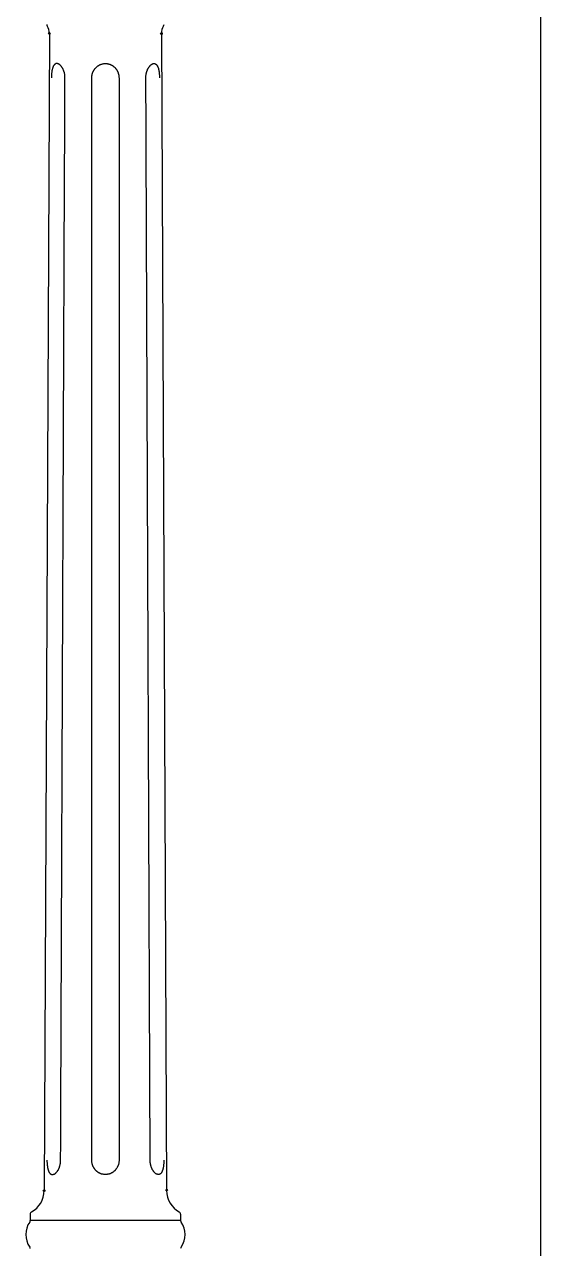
# Model space of a CAD drawing. Extents: x 0 to 84, y 1 to 469.
# Drawn here: x 15.6 to 69.6, y 117.7 to 245.9 of the extents above; entities that cross this region are included whole.
import ezdxf

# ---------------------------------------------------------------- set-up
doc = ezdxf.new("R2010")
doc.units = 0
doc.layers.add('LIVELLO_1', color=160, linetype='Continuous')

# ---------------------------------------------------------------- blocks, each defined once
blk = doc.blocks.new('AI9-BLK1')
at = {"layer": 'LIVELLO_1', "color": 7}
for p, q in [((28.08, 23.81), (28.08, -212.77)), ((-23.33, 10.22), (-23.88, -110.96)), ((-11.6, 10.22), (-11.06, -110.96)), ((-25.34, -113.44), (-25.34, -114.09)), ((-9.59, -113.44), (-9.59, -114.09)), ((-9.59, -114.09), (-25.34, -114.09))]:
    blk.add_line(p, q, dxfattribs=at)
blk.add_circle((-11.06, -110.9), 0.0847, dxfattribs=at)
for centre, major_axis, ratio in [((-23.33, 10.23), (0.0012, -0.0853), 0.98778), ((-11.6, 10.22), (0.0847, 0), 0.979709), ((-23.88, -110.96), (-0.0023, -0.0875), 0.975049)]:
    blk.add_ellipse(centre, major_axis=major_axis, ratio=ratio, dxfattribs=at)
for points in [[(-23.6, 11.17), (-23.6, 11.12), (-23.59, 11.07), (-23.56, 11.02)], [(-23.33, 10.22), (-23.33, 10.51), (-23.4, 10.78), (-23.56, 11.02)], [(-11.37, 11.02), (-11.53, 10.78), (-11.6, 10.51), (-11.6, 10.22)], [(-11.37, 11.02), (-11.34, 11.07), (-11.33, 11.12), (-11.33, 11.17)], [(-25.2, -113.19), (-24.39, -112.74), (-23.88, -111.89), (-23.88, -110.96)], [(-11.06, -110.96), (-11.05, -111.89), (-10.54, -112.74), (-9.73, -113.19)], [(-25.2, -113.19), (-25.29, -113.25), (-25.34, -113.34), (-25.34, -113.44)], [(-9.59, -113.44), (-9.59, -113.34), (-9.64, -113.25), (-9.73, -113.19)], [(-25.39, -114.25), (-25.94, -115.03), (-25.94, -116.07), (-25.39, -116.87)], [(-25.39, -114.25), (-25.36, -114.2), (-25.34, -114.15), (-25.34, -114.09)], [(-9.59, -114.09), (-9.59, -114.15), (-9.57, -114.2), (-9.54, -114.25)], [(-9.54, -116.87), (-8.99, -116.07), (-8.99, -115.03), (-9.54, -114.25)], [(-25.34, -117.02), (-25.34, -116.96), (-25.36, -116.91), (-25.39, -116.87)], [(-9.54, -116.87), (-9.57, -116.91), (-9.59, -116.96), (-9.59, -117.02)]]:
    blk.add_open_spline(points, degree=3, dxfattribs=at)
for points, knots in [([(-21.7, 5.58), (-21.7, 5.63), (-21.7, 5.69), (-21.7, 5.75), (-21.71, 5.8), (-21.71, 5.85), (-21.72, 5.9), (-21.73, 5.94), (-21.73, 5.98), (-21.74, 6.02), (-21.75, 6.05), (-21.76, 6.09), (-21.76, 6.13), (-21.77, 6.15), (-21.78, 6.18), (-21.79, 6.2), (-21.8, 6.23), (-21.8, 6.26), (-21.81, 6.28), (-21.82, 6.31), (-21.83, 6.33), (-21.84, 6.36), (-21.85, 6.39), (-21.86, 6.41), (-21.87, 6.44), (-21.88, 6.46), (-21.89, 6.49), (-21.9, 6.51), (-21.92, 6.53), (-21.93, 6.55), (-21.94, 6.58), (-21.95, 6.6), (-21.96, 6.62), (-21.98, 6.64), (-21.99, 6.66), (-22, 6.68), (-22.02, 6.7), (-22.03, 6.72), (-22.04, 6.74), (-22.06, 6.75), (-22.07, 6.77), (-22.08, 6.79), (-22.1, 6.8), (-22.11, 6.82), (-22.12, 6.84), (-22.14, 6.85), (-22.15, 6.87), (-22.16, 6.88), (-22.18, 6.89), (-22.19, 6.91), (-22.2, 6.92), (-22.21, 6.93), (-22.23, 6.94), (-22.24, 6.95), (-22.26, 6.96), (-22.27, 6.97), (-22.28, 6.98), (-22.3, 6.99), (-22.31, 7), (-22.32, 7.01), (-22.33, 7.01), (-22.35, 7.02), (-22.36, 7.03), (-22.37, 7.03), (-22.39, 7.04), (-22.39, 7.04), (-22.41, 7.05), (-22.42, 7.05), (-22.43, 7.06), (-22.45, 7.06), (-22.46, 7.07), (-22.47, 7.07), (-22.48, 7.07), (-22.49, 7.07), (-22.5, 7.07), (-22.52, 7.08), (-22.53, 7.08), (-22.54, 7.08), (-22.56, 7.08), (-22.56, 7.08), (-22.59, 7.08), (-22.59, 7.08), (-22.6, 7.08), (-22.61, 7.07), (-22.62, 7.07), (-22.64, 7.07), (-22.64, 7.07), (-22.66, 7.06), (-22.67, 7.06), (-22.68, 7.05), (-22.69, 7.05), (-22.7, 7.04), (-22.71, 7.04), (-22.72, 7.03), (-22.73, 7.03), (-22.74, 7.02), (-22.75, 7.01), (-22.76, 7.01), (-22.77, 7), (-22.78, 6.99), (-22.79, 6.98), (-22.8, 6.97), (-22.81, 6.96), (-22.82, 6.95), (-22.83, 6.94), (-22.84, 6.93), (-22.84, 6.92), (-22.85, 6.91), (-22.86, 6.9), (-22.87, 6.88), (-22.88, 6.87), (-22.89, 6.85), (-22.9, 6.84), (-22.9, 6.82), (-22.92, 6.8), (-22.92, 6.79), (-22.93, 6.77), (-22.94, 6.75), (-22.95, 6.73), (-22.96, 6.72), (-22.96, 6.7), (-22.97, 6.68), (-22.98, 6.66), (-22.98, 6.64), (-22.99, 6.62), (-23, 6.6), (-23.01, 6.58), (-23.01, 6.55), (-23.02, 6.53), (-23.02, 6.51), (-23.03, 6.48), (-23.03, 6.46), (-23.04, 6.44), (-23.05, 6.41), (-23.05, 6.38), (-23.06, 6.36), (-23.06, 6.33), (-23.06, 6.31), (-23.06, 6.28), (-23.07, 6.26), (-23.08, 6.23), (-23.08, 6.2), (-23.08, 6.18), (-23.09, 6.15), (-23.09, 6.13), (-23.09, 6.09), (-23.1, 6.05), (-23.1, 6.02), (-23.1, 5.97), (-23.11, 5.94), (-23.11, 5.9), (-23.11, 5.85), (-23.11, 5.8), (-23.12, 5.75), (-23.12, 5.69), (-23.12, 5.63), (-23.12, 5.58)], [0, 0, 0, 0, 1, 1, 1, 2, 2, 2, 3, 3, 3, 4, 4, 4, 5, 5, 5, 6, 6, 6, 7, 7, 7, 8, 8, 8, 9, 9, 9, 10, 10, 10, 11, 11, 11, 12, 12, 12, 13, 13, 13, 14, 14, 14, 15, 15, 15, 16, 16, 16, 17, 17, 17, 18, 18, 18, 19, 19, 19, 20, 20, 20, 21, 21, 21, 22, 22, 22, 23, 23, 23, 24, 24, 24, 25, 25, 25, 26, 26, 26, 27, 27, 27, 28, 28, 28, 29, 29, 29, 30, 30, 30, 31, 31, 31, 32, 32, 32, 33, 33, 33, 34, 34, 34, 35, 35, 35, 36, 36, 36, 37, 37, 37, 38, 38, 38, 39, 39, 39, 40, 40, 40, 41, 41, 41, 42, 42, 42, 43, 43, 43, 44, 44, 44, 45, 45, 45, 46, 46, 46, 47, 47, 47, 48, 48, 48, 49, 49, 49, 50, 50, 50, 51, 51, 51, 52, 52, 52, 52]), ([(-18.89, 5.58), (-18.89, 5.63), (-18.88, 5.69), (-18.88, 5.74), (-18.87, 5.78), (-18.87, 5.83), (-18.86, 5.88), (-18.85, 5.91), (-18.84, 5.95), (-18.84, 5.99), (-18.82, 6.02), (-18.81, 6.06), (-18.8, 6.09), (-18.79, 6.12), (-18.78, 6.14), (-18.78, 6.16), (-18.77, 6.19), (-18.76, 6.21), (-18.75, 6.24), (-18.73, 6.26), (-18.72, 6.29), (-18.71, 6.31), (-18.69, 6.33), (-18.68, 6.36), (-18.67, 6.38), (-18.65, 6.41), (-18.64, 6.43), (-18.62, 6.45), (-18.61, 6.47), (-18.59, 6.5), (-18.57, 6.52), (-18.56, 6.54), (-18.54, 6.56), (-18.52, 6.58), (-18.51, 6.6), (-18.49, 6.62), (-18.47, 6.65), (-18.45, 6.66), (-18.43, 6.68), (-18.41, 6.7), (-18.39, 6.72), (-18.37, 6.73), (-18.35, 6.75), (-18.33, 6.77), (-18.31, 6.78), (-18.29, 6.8), (-18.27, 6.82), (-18.25, 6.83), (-18.23, 6.84), (-18.21, 6.86), (-18.19, 6.87), (-18.17, 6.88), (-18.15, 6.9), (-18.13, 6.91), (-18.11, 6.92), (-18.09, 6.93), (-18.07, 6.94), (-18.05, 6.95), (-18.03, 6.96), (-18, 6.97), (-17.98, 6.97), (-17.96, 6.98), (-17.94, 6.99), (-17.92, 7), (-17.91, 7.01), (-17.88, 7.01), (-17.87, 7.02), (-17.84, 7.03), (-17.81, 7.03), (-17.78, 7.04), (-17.75, 7.05), (-17.73, 7.05), (-17.7, 7.06), (-17.66, 7.07), (-17.62, 7.07), (-17.59, 7.07), (-17.55, 7.08), (-17.51, 7.08), (-17.47, 7.08)], [0, 0, 0, 0, 1, 1, 1, 2, 2, 2, 3, 3, 3, 4, 4, 4, 5, 5, 5, 6, 6, 6, 7, 7, 7, 8, 8, 8, 9, 9, 9, 10, 10, 10, 11, 11, 11, 12, 12, 12, 13, 13, 13, 14, 14, 14, 15, 15, 15, 16, 16, 16, 17, 17, 17, 18, 18, 18, 19, 19, 19, 20, 20, 20, 21, 21, 21, 22, 22, 22, 23, 23, 23, 24, 24, 24, 25, 25, 25, 26, 26, 26, 26]), ([(-17.47, 7.08), (-17.43, 7.08), (-17.38, 7.08), (-17.34, 7.07), (-17.31, 7.07), (-17.27, 7.07), (-17.23, 7.06), (-17.2, 7.05), (-17.18, 7.05), (-17.15, 7.04), (-17.12, 7.03), (-17.1, 7.03), (-17.07, 7.02), (-17.05, 7.01), (-17.03, 7.01), (-17.01, 7), (-16.99, 6.99), (-16.97, 6.98), (-16.95, 6.97), (-16.93, 6.97), (-16.91, 6.96), (-16.89, 6.95), (-16.86, 6.94), (-16.84, 6.93), (-16.83, 6.92), (-16.8, 6.91), (-16.79, 6.9), (-16.76, 6.88), (-16.74, 6.87), (-16.72, 6.86), (-16.7, 6.84), (-16.68, 6.83), (-16.66, 6.82), (-16.64, 6.8), (-16.62, 6.79), (-16.6, 6.77), (-16.58, 6.75), (-16.56, 6.73), (-16.54, 6.72), (-16.52, 6.7), (-16.5, 6.68), (-16.48, 6.66), (-16.46, 6.65), (-16.44, 6.62), (-16.42, 6.6), (-16.41, 6.58), (-16.39, 6.56), (-16.37, 6.54), (-16.36, 6.52), (-16.34, 6.5), (-16.33, 6.48), (-16.31, 6.45), (-16.29, 6.43), (-16.28, 6.41), (-16.26, 6.38), (-16.25, 6.36), (-16.24, 6.33), (-16.22, 6.31), (-16.21, 6.29), (-16.2, 6.26), (-16.19, 6.24), (-16.17, 6.21), (-16.16, 6.19), (-16.15, 6.16), (-16.15, 6.14), (-16.14, 6.12), (-16.13, 6.09), (-16.12, 6.06), (-16.11, 6.02), (-16.1, 5.99), (-16.09, 5.95), (-16.08, 5.92), (-16.07, 5.88), (-16.06, 5.84), (-16.06, 5.78), (-16.05, 5.74), (-16.05, 5.69), (-16.04, 5.63), (-16.04, 5.58)], [0, 0, 0, 0, 1, 1, 1, 2, 2, 2, 3, 3, 3, 4, 4, 4, 5, 5, 5, 6, 6, 6, 7, 7, 7, 8, 8, 8, 9, 9, 9, 10, 10, 10, 11, 11, 11, 12, 12, 12, 13, 13, 13, 14, 14, 14, 15, 15, 15, 16, 16, 16, 17, 17, 17, 18, 18, 18, 19, 19, 19, 20, 20, 20, 21, 21, 21, 22, 22, 22, 23, 23, 23, 24, 24, 24, 25, 25, 25, 26, 26, 26, 26]), ([(-13.23, 5.58), (-13.23, 5.63), (-13.23, 5.69), (-13.23, 5.75), (-13.22, 5.8), (-13.22, 5.85), (-13.21, 5.9), (-13.21, 5.94), (-13.2, 5.98), (-13.19, 6.02), (-13.18, 6.05), (-13.17, 6.09), (-13.16, 6.13), (-13.16, 6.15), (-13.15, 6.18), (-13.14, 6.21), (-13.14, 6.23), (-13.13, 6.26), (-13.12, 6.28), (-13.11, 6.31), (-13.1, 6.33), (-13.09, 6.36), (-13.08, 6.39), (-13.07, 6.41), (-13.06, 6.44), (-13.05, 6.46), (-13.04, 6.49), (-13.03, 6.51), (-13.01, 6.53), (-13, 6.55), (-12.99, 6.58), (-12.98, 6.6), (-12.97, 6.62), (-12.95, 6.64), (-12.94, 6.66), (-12.93, 6.68), (-12.91, 6.7), (-12.9, 6.72), (-12.89, 6.74), (-12.87, 6.75), (-12.86, 6.77), (-12.85, 6.79), (-12.83, 6.8), (-12.82, 6.82), (-12.81, 6.84), (-12.8, 6.85), (-12.78, 6.87), (-12.77, 6.88), (-12.75, 6.89), (-12.74, 6.91), (-12.73, 6.92), (-12.72, 6.93), (-12.7, 6.94), (-12.69, 6.95), (-12.68, 6.96), (-12.66, 6.97), (-12.65, 6.98), (-12.64, 6.99), (-12.62, 7), (-12.61, 7.01), (-12.6, 7.01), (-12.59, 7.02), (-12.57, 7.03), (-12.56, 7.03), (-12.55, 7.03), (-12.53, 7.04), (-12.52, 7.05), (-12.51, 7.05), (-12.5, 7.06), (-12.49, 7.06), (-12.47, 7.07), (-12.46, 7.07), (-12.45, 7.07), (-12.44, 7.07), (-12.42, 7.07), (-12.41, 7.08), (-12.4, 7.08), (-12.39, 7.08), (-12.38, 7.08), (-12.38, 7.08), (-12.34, 7.08), (-12.34, 7.08), (-12.33, 7.08), (-12.32, 7.07), (-12.31, 7.07), (-12.3, 7.07), (-12.29, 7.07), (-12.27, 7.06), (-12.26, 7.06), (-12.26, 7.05), (-12.24, 7.05), (-12.23, 7.04), (-12.22, 7.04), (-12.21, 7.03), (-12.2, 7.03), (-12.19, 7.02), (-12.18, 7.01), (-12.17, 7.01), (-12.16, 7), (-12.15, 6.99), (-12.14, 6.98), (-12.13, 6.97), (-12.13, 6.96), (-12.11, 6.95), (-12.1, 6.94), (-12.09, 6.93), (-12.08, 6.92), (-12.08, 6.91), (-12.07, 6.89), (-12.05, 6.88), (-12.05, 6.87), (-12.04, 6.85), (-12.03, 6.84), (-12.02, 6.82), (-12.01, 6.8), (-12.01, 6.79), (-12, 6.77), (-11.99, 6.75), (-11.98, 6.73), (-11.97, 6.72), (-11.97, 6.7), (-11.96, 6.68), (-11.95, 6.66), (-11.95, 6.64), (-11.94, 6.62), (-11.93, 6.6), (-11.92, 6.58), (-11.92, 6.55), (-11.92, 6.53), (-11.91, 6.51), (-11.9, 6.48), (-11.89, 6.46), (-11.89, 6.43), (-11.88, 6.41), (-11.88, 6.38), (-11.87, 6.36), (-11.87, 6.33), (-11.87, 6.31), (-11.86, 6.28), (-11.86, 6.26), (-11.85, 6.23), (-11.85, 6.2), (-11.85, 6.18), (-11.84, 6.15), (-11.84, 6.12), (-11.84, 6.09), (-11.83, 6.05), (-11.83, 6.02), (-11.83, 5.97), (-11.83, 5.94), (-11.82, 5.9), (-11.82, 5.85), (-11.82, 5.8), (-11.81, 5.75), (-11.81, 5.69), (-11.81, 5.63), (-11.81, 5.58)], [0, 0, 0, 0, 1, 1, 1, 2, 2, 2, 3, 3, 3, 4, 4, 4, 5, 5, 5, 6, 6, 6, 7, 7, 7, 8, 8, 8, 9, 9, 9, 10, 10, 10, 11, 11, 11, 12, 12, 12, 13, 13, 13, 14, 14, 14, 15, 15, 15, 16, 16, 16, 17, 17, 17, 18, 18, 18, 19, 19, 19, 20, 20, 20, 21, 21, 21, 22, 22, 22, 23, 23, 23, 24, 24, 24, 25, 25, 25, 26, 26, 26, 27, 27, 27, 28, 28, 28, 29, 29, 29, 30, 30, 30, 31, 31, 31, 32, 32, 32, 33, 33, 33, 34, 34, 34, 35, 35, 35, 36, 36, 36, 37, 37, 37, 38, 38, 38, 39, 39, 39, 40, 40, 40, 41, 41, 41, 42, 42, 42, 43, 43, 43, 44, 44, 44, 45, 45, 45, 46, 46, 46, 47, 47, 47, 48, 48, 48, 49, 49, 49, 50, 50, 50, 51, 51, 51, 52, 52, 52, 52]), ([(-22.15, -107.78), (-22.08, -88.88), (-22, -69.99), (-21.93, -51.1), (-21.85, -32.2), (-21.78, -13.31), (-21.7, 5.58)], [0, 0, 0, 0, 1, 1, 1, 2, 2, 2, 2]), ([(-18.89, -107.78), (-18.89, -88.88), (-18.89, -69.99), (-18.89, -51.1), (-18.89, -32.2), (-18.89, -13.31), (-18.89, 5.58)], [0, 0, 0, 0, 1, 1, 1, 2, 2, 2, 2]), ([(-16.04, 5.58), (-16.04, 5.58), (-16.04, -51.1), (-16.04, -51.1), (-16.04, -69.99), (-16.04, -88.88), (-16.04, -107.78)], [0, 0, 0, 0, 1, 1, 1, 2, 2, 2, 2]), ([(-12.78, -107.78), (-12.85, -88.88), (-12.93, -69.99), (-13, -51.1), (-13.08, -32.2), (-13.15, -13.31), (-13.23, 5.58)], [0, 0, 0, 0, 1, 1, 1, 2, 2, 2, 2]), ([(-23.58, -107.78), (-23.58, -107.78), (-23.58, -107.94), (-23.58, -107.94), (-23.58, -108), (-23.57, -108.05), (-23.57, -108.1), (-23.57, -108.13), (-23.57, -108.17), (-23.56, -108.21), (-23.56, -108.25), (-23.55, -108.29), (-23.55, -108.33), (-23.54, -108.35), (-23.54, -108.38), (-23.54, -108.41), (-23.54, -108.43), (-23.53, -108.45), (-23.53, -108.48), (-23.53, -108.51), (-23.52, -108.53), (-23.51, -108.56), (-23.51, -108.59), (-23.51, -108.61), (-23.5, -108.64), (-23.49, -108.65), (-23.49, -108.68), (-23.48, -108.7), (-23.48, -108.73), (-23.47, -108.75), (-23.46, -108.78), (-23.46, -108.8), (-23.45, -108.82), (-23.44, -108.83), (-23.44, -108.85), (-23.43, -108.88), (-23.42, -108.9), (-23.42, -108.92), (-23.41, -108.93), (-23.4, -108.95), (-23.4, -108.97), (-23.38, -108.98), (-23.37, -109), (-23.37, -109.02), (-23.36, -109.03), (-23.35, -109.04), (-23.34, -109.06), (-23.33, -109.07), (-23.33, -109.09), (-23.32, -109.1), (-23.31, -109.11), (-23.3, -109.12), (-23.29, -109.13), (-23.28, -109.15), (-23.27, -109.16), (-23.26, -109.16), (-23.25, -109.17), (-23.24, -109.19), (-23.23, -109.19), (-23.22, -109.2), (-23.21, -109.21), (-23.2, -109.22), (-23.19, -109.22), (-23.18, -109.23), (-23.17, -109.24), (-23.15, -109.24), (-23.14, -109.24), (-23.14, -109.25), (-23.12, -109.25), (-23.11, -109.25), (-23.1, -109.26), (-23.09, -109.26), (-23.08, -109.27), (-23.06, -109.27), (-23.06, -109.27), (-23.05, -109.27), (-23.03, -109.27), (-23.02, -109.28), (-23.01, -109.28), (-23, -109.28), (-22.99, -109.27), (-22.97, -109.27), (-22.96, -109.27), (-22.95, -109.27), (-22.94, -109.27), (-22.93, -109.26), (-22.91, -109.26), (-22.9, -109.25), (-22.89, -109.25), (-22.87, -109.25), (-22.86, -109.24), (-22.85, -109.24), (-22.84, -109.23), (-22.82, -109.23), (-22.81, -109.22), (-22.8, -109.22), (-22.79, -109.21), (-22.77, -109.2), (-22.76, -109.19), (-22.74, -109.19), (-22.73, -109.17), (-22.72, -109.16), (-22.71, -109.15), (-22.69, -109.14), (-22.68, -109.13), (-22.67, -109.12), (-22.66, -109.11), (-22.64, -109.1), (-22.63, -109.09), (-22.61, -109.07), (-22.6, -109.06), (-22.59, -109.04), (-22.58, -109.03), (-22.56, -109.02), (-22.55, -109), (-22.54, -108.98), (-22.52, -108.96), (-22.51, -108.95), (-22.49, -108.93), (-22.48, -108.91), (-22.47, -108.89), (-22.46, -108.88), (-22.45, -108.85), (-22.43, -108.83), (-22.42, -108.81), (-22.41, -108.8), (-22.39, -108.78), (-22.39, -108.75), (-22.37, -108.73), (-22.36, -108.7), (-22.35, -108.68), (-22.34, -108.65), (-22.33, -108.63), (-22.32, -108.61), (-22.31, -108.59), (-22.3, -108.56), (-22.29, -108.53), (-22.28, -108.51), (-22.27, -108.48), (-22.26, -108.45), (-22.25, -108.43), (-22.24, -108.41), (-22.24, -108.38), (-22.23, -108.35), (-22.22, -108.33), (-22.21, -108.29), (-22.2, -108.25), (-22.2, -108.21), (-22.19, -108.17), (-22.18, -108.13), (-22.18, -108.1), (-22.17, -108.05), (-22.16, -108), (-22.16, -107.95), (-22.16, -107.89), (-22.15, -107.83), (-22.15, -107.78)], [0, 0, 0, 0, 1, 1, 1, 2, 2, 2, 3, 3, 3, 4, 4, 4, 5, 5, 5, 6, 6, 6, 7, 7, 7, 8, 8, 8, 9, 9, 9, 10, 10, 10, 11, 11, 11, 12, 12, 12, 13, 13, 13, 14, 14, 14, 15, 15, 15, 16, 16, 16, 17, 17, 17, 18, 18, 18, 19, 19, 19, 20, 20, 20, 21, 21, 21, 22, 22, 22, 23, 23, 23, 24, 24, 24, 25, 25, 25, 26, 26, 26, 27, 27, 27, 28, 28, 28, 29, 29, 29, 30, 30, 30, 31, 31, 31, 32, 32, 32, 33, 33, 33, 34, 34, 34, 35, 35, 35, 36, 36, 36, 37, 37, 37, 38, 38, 38, 39, 39, 39, 40, 40, 40, 41, 41, 41, 42, 42, 42, 43, 43, 43, 44, 44, 44, 45, 45, 45, 46, 46, 46, 47, 47, 47, 48, 48, 48, 49, 49, 49, 50, 50, 50, 51, 51, 51, 52, 52, 52, 52]), ([(-17.47, -109.28), (-17.51, -109.27), (-17.55, -109.27), (-17.59, -109.27), (-17.63, -109.27), (-17.66, -109.26), (-17.7, -109.25), (-17.73, -109.25), (-17.76, -109.24), (-17.79, -109.24), (-17.82, -109.23), (-17.84, -109.22), (-17.87, -109.22), (-17.89, -109.21), (-17.91, -109.2), (-17.93, -109.19), (-17.95, -109.19), (-17.97, -109.18), (-17.99, -109.17), (-18.01, -109.16), (-18.03, -109.15), (-18.05, -109.14), (-18.07, -109.13), (-18.09, -109.13), (-18.12, -109.11), (-18.14, -109.1), (-18.16, -109.09), (-18.18, -109.08), (-18.2, -109.06), (-18.22, -109.05), (-18.23, -109.04), (-18.26, -109.02), (-18.28, -109.01), (-18.3, -108.99), (-18.32, -108.98), (-18.34, -108.96), (-18.35, -108.95), (-18.37, -108.93), (-18.4, -108.92), (-18.41, -108.9), (-18.43, -108.88), (-18.46, -108.86), (-18.47, -108.84), (-18.49, -108.83), (-18.51, -108.8), (-18.52, -108.78), (-18.54, -108.76), (-18.56, -108.74), (-18.58, -108.72), (-18.6, -108.7), (-18.61, -108.68), (-18.62, -108.65), (-18.64, -108.63), (-18.66, -108.6), (-18.67, -108.59), (-18.68, -108.56), (-18.7, -108.53), (-18.71, -108.51), (-18.73, -108.49), (-18.74, -108.46), (-18.75, -108.43), (-18.76, -108.41), (-18.77, -108.39), (-18.78, -108.36), (-18.79, -108.34), (-18.8, -108.31), (-18.8, -108.29), (-18.82, -108.26), (-18.83, -108.22), (-18.84, -108.18), (-18.85, -108.15), (-18.86, -108.11), (-18.86, -108.07), (-18.87, -108.03), (-18.88, -107.98), (-18.88, -107.94), (-18.89, -107.88), (-18.89, -107.83), (-18.89, -107.78)], [0, 0, 0, 0, 1, 1, 1, 2, 2, 2, 3, 3, 3, 4, 4, 4, 5, 5, 5, 6, 6, 6, 7, 7, 7, 8, 8, 8, 9, 9, 9, 10, 10, 10, 11, 11, 11, 12, 12, 12, 13, 13, 13, 14, 14, 14, 15, 15, 15, 16, 16, 16, 17, 17, 17, 18, 18, 18, 19, 19, 19, 20, 20, 20, 21, 21, 21, 22, 22, 22, 23, 23, 23, 24, 24, 24, 25, 25, 25, 26, 26, 26, 26]), ([(-16.04, -107.78), (-16.04, -107.83), (-16.04, -107.88), (-16.05, -107.94), (-16.05, -107.98), (-16.06, -108.03), (-16.07, -108.08), (-16.07, -108.11), (-16.08, -108.15), (-16.09, -108.19), (-16.1, -108.22), (-16.11, -108.26), (-16.12, -108.29), (-16.13, -108.32), (-16.14, -108.34), (-16.15, -108.36), (-16.16, -108.39), (-16.17, -108.41), (-16.19, -108.44), (-16.19, -108.46), (-16.21, -108.49), (-16.22, -108.51), (-16.23, -108.54), (-16.25, -108.56), (-16.26, -108.59), (-16.28, -108.61), (-16.29, -108.63), (-16.31, -108.65), (-16.32, -108.68), (-16.34, -108.7), (-16.36, -108.72), (-16.37, -108.74), (-16.39, -108.76), (-16.41, -108.78), (-16.42, -108.8), (-16.44, -108.83), (-16.46, -108.85), (-16.48, -108.86), (-16.5, -108.88), (-16.52, -108.9), (-16.54, -108.92), (-16.55, -108.93), (-16.58, -108.95), (-16.59, -108.96), (-16.61, -108.98), (-16.63, -108.99), (-16.65, -109.01), (-16.67, -109.02), (-16.7, -109.04), (-16.71, -109.05), (-16.74, -109.06), (-16.75, -109.08), (-16.78, -109.09), (-16.8, -109.1), (-16.82, -109.11), (-16.84, -109.13), (-16.86, -109.13), (-16.88, -109.14), (-16.9, -109.15), (-16.92, -109.16), (-16.94, -109.17), (-16.96, -109.18), (-16.98, -109.19), (-17, -109.19), (-17.02, -109.2), (-17.04, -109.21), (-17.06, -109.22), (-17.09, -109.22), (-17.12, -109.23), (-17.14, -109.24), (-17.18, -109.24), (-17.2, -109.25), (-17.23, -109.25), (-17.27, -109.26), (-17.3, -109.27), (-17.34, -109.27), (-17.38, -109.27), (-17.43, -109.27), (-17.47, -109.28)], [0, 0, 0, 0, 1, 1, 1, 2, 2, 2, 3, 3, 3, 4, 4, 4, 5, 5, 5, 6, 6, 6, 7, 7, 7, 8, 8, 8, 9, 9, 9, 10, 10, 10, 11, 11, 11, 12, 12, 12, 13, 13, 13, 14, 14, 14, 15, 15, 15, 16, 16, 16, 17, 17, 17, 18, 18, 18, 19, 19, 19, 20, 20, 20, 21, 21, 21, 22, 22, 22, 23, 23, 23, 24, 24, 24, 25, 25, 25, 26, 26, 26, 26]), ([(-11.35, -107.78), (-11.35, -107.78), (-11.35, -107.94), (-11.35, -107.94), (-11.36, -108), (-11.36, -108.04), (-11.36, -108.1), (-11.36, -108.13), (-11.37, -108.17), (-11.37, -108.21), (-11.37, -108.25), (-11.38, -108.29), (-11.38, -108.33), (-11.39, -108.35), (-11.39, -108.38), (-11.39, -108.41), (-11.39, -108.43), (-11.4, -108.45), (-11.4, -108.48), (-11.41, -108.51), (-11.41, -108.53), (-11.41, -108.56), (-11.42, -108.58), (-11.43, -108.61), (-11.43, -108.63), (-11.44, -108.65), (-11.44, -108.68), (-11.45, -108.7), (-11.45, -108.72), (-11.46, -108.75), (-11.46, -108.78), (-11.47, -108.8), (-11.48, -108.81), (-11.49, -108.83), (-11.49, -108.85), (-11.5, -108.88), (-11.51, -108.9), (-11.52, -108.91), (-11.52, -108.93), (-11.53, -108.95), (-11.54, -108.96), (-11.55, -108.98), (-11.56, -109), (-11.56, -109.02), (-11.57, -109.03), (-11.58, -109.04), (-11.59, -109.06), (-11.6, -109.07), (-11.61, -109.09), (-11.61, -109.1), (-11.62, -109.11), (-11.63, -109.12), (-11.64, -109.13), (-11.65, -109.15), (-11.66, -109.15), (-11.67, -109.16), (-11.68, -109.17), (-11.69, -109.19), (-11.7, -109.19), (-11.71, -109.2), (-11.72, -109.21), (-11.73, -109.22), (-11.74, -109.22), (-11.75, -109.23), (-11.76, -109.24), (-11.78, -109.24), (-11.78, -109.24), (-11.79, -109.25), (-11.81, -109.25), (-11.82, -109.25), (-11.83, -109.26), (-11.84, -109.26), (-11.85, -109.27), (-11.86, -109.27), (-11.87, -109.27), (-11.88, -109.27), (-11.9, -109.27), (-11.91, -109.28), (-11.92, -109.28), (-11.93, -109.28), (-11.95, -109.27), (-11.96, -109.27), (-11.97, -109.27), (-11.98, -109.27), (-12, -109.27), (-12.01, -109.26), (-12.02, -109.26), (-12.03, -109.25), (-12.05, -109.25), (-12.05, -109.25), (-12.07, -109.24), (-12.08, -109.24), (-12.09, -109.23), (-12.11, -109.23), (-12.12, -109.22), (-12.13, -109.22), (-12.14, -109.21), (-12.16, -109.2), (-12.17, -109.19), (-12.19, -109.19), (-12.2, -109.17), (-12.21, -109.16), (-12.22, -109.15), (-12.24, -109.15), (-12.25, -109.13), (-12.26, -109.12), (-12.28, -109.11), (-12.29, -109.1), (-12.3, -109.09), (-12.32, -109.07), (-12.33, -109.06), (-12.34, -109.04), (-12.35, -109.03), (-12.37, -109.02), (-12.38, -109), (-12.39, -108.98), (-12.41, -108.96), (-12.42, -108.95), (-12.44, -108.93), (-12.45, -108.91), (-12.46, -108.9), (-12.47, -108.88), (-12.48, -108.85), (-12.5, -108.83), (-12.51, -108.81), (-12.52, -108.8), (-12.53, -108.78), (-12.55, -108.75), (-12.56, -108.73), (-12.57, -108.7), (-12.58, -108.68), (-12.59, -108.65), (-12.6, -108.63), (-12.61, -108.61), (-12.62, -108.59), (-12.63, -108.56), (-12.65, -108.53), (-12.65, -108.51), (-12.66, -108.48), (-12.67, -108.45), (-12.68, -108.43), (-12.69, -108.41), (-12.69, -108.38), (-12.7, -108.35), (-12.71, -108.33), (-12.72, -108.29), (-12.73, -108.25), (-12.73, -108.21), (-12.74, -108.17), (-12.75, -108.13), (-12.75, -108.1), (-12.76, -108.05), (-12.77, -108), (-12.77, -107.95), (-12.77, -107.89), (-12.78, -107.83), (-12.78, -107.78)], [0, 0, 0, 0, 1, 1, 1, 2, 2, 2, 3, 3, 3, 4, 4, 4, 5, 5, 5, 6, 6, 6, 7, 7, 7, 8, 8, 8, 9, 9, 9, 10, 10, 10, 11, 11, 11, 12, 12, 12, 13, 13, 13, 14, 14, 14, 15, 15, 15, 16, 16, 16, 17, 17, 17, 18, 18, 18, 19, 19, 19, 20, 20, 20, 21, 21, 21, 22, 22, 22, 23, 23, 23, 24, 24, 24, 25, 25, 25, 26, 26, 26, 27, 27, 27, 28, 28, 28, 29, 29, 29, 30, 30, 30, 31, 31, 31, 32, 32, 32, 33, 33, 33, 34, 34, 34, 35, 35, 35, 36, 36, 36, 37, 37, 37, 38, 38, 38, 39, 39, 39, 40, 40, 40, 41, 41, 41, 42, 42, 42, 43, 43, 43, 44, 44, 44, 45, 45, 45, 46, 46, 46, 47, 47, 47, 48, 48, 48, 49, 49, 49, 50, 50, 50, 51, 51, 51, 52, 52, 52, 52])]:
    blk.add_open_spline(points, degree=3, knots=knots, dxfattribs=at)

msp = doc.modelspace()

# ---------------------------------------------------------------- block references
at = {"layer": 'LIVELLO_1', "color": 7}
msp.add_blockref('AI9-BLK1', (41.542167, 234.737438), dxfattribs=at)

doc.saveas('drawing.dxf')
